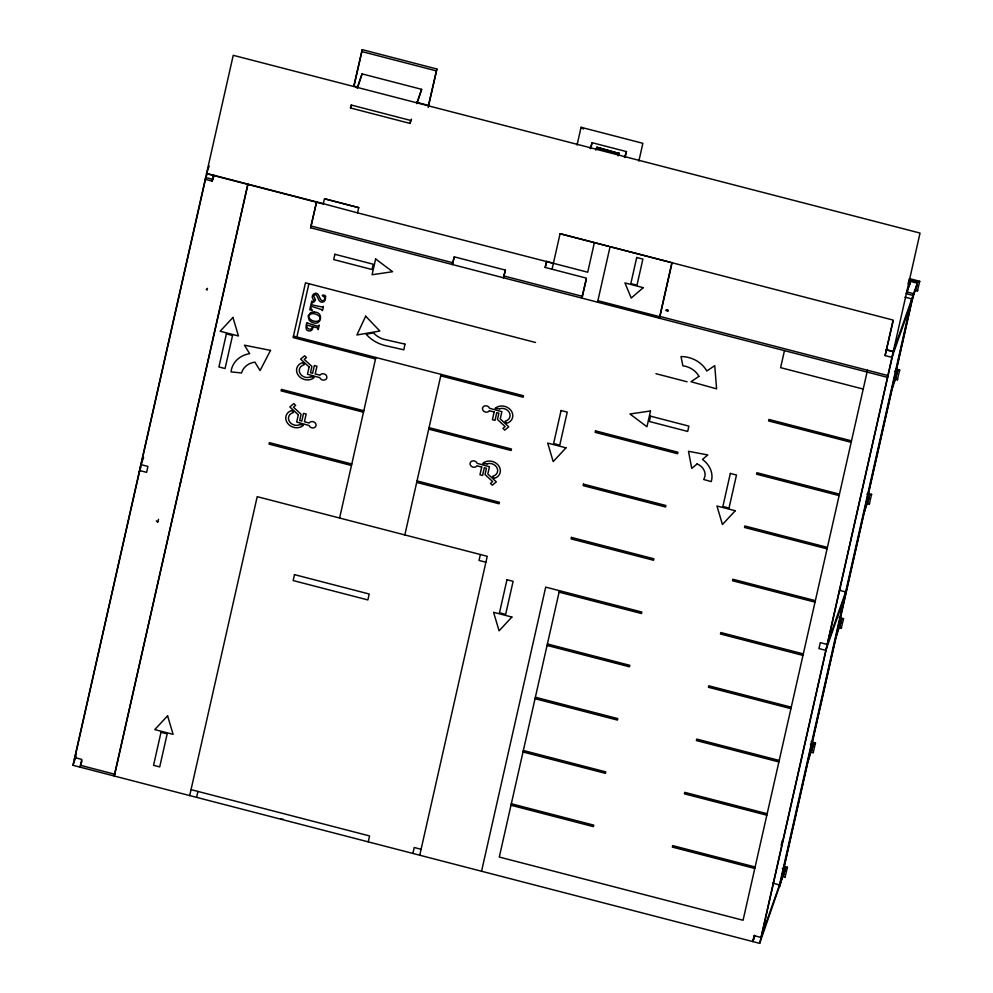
<?xml version="1.0" encoding="UTF-8"?>
<svg xmlns="http://www.w3.org/2000/svg" width="993" height="993" viewBox="0 0 993 993"><rect width="100%" height="100%" fill="white"/><g stroke="black" fill="none" stroke-linecap="round" stroke-linejoin="round"><path stroke-width="1.49" d="M907.503 291.272L907.863 289.621M909.687 284.581L909.315 285.388M72.961 765.305L233.231 55.31L920.039 233.07L759.67 943.35L72.961 765.305L76.051 756.554M207.425 173.216L205.266 179.311L212.142 181.098L213.371 175.476M213.756 174.905L212.75 179.348L205.886 177.561L74.922 757.634L81.786 759.409L80.445 765.33L114.778 774.23L247.741 185.343M207.127 290.093L206.234 289.373L207.525 288.367M247.816 184.077L114.17 775.98L114.778 774.23M671.876 262.711L659.352 318.194L659.96 316.444L888.077 375.59L887.457 377.34L310.635 227.782L316.482 201.889L206.606 173.403M310.635 227.782L316.767 201.579M189.7 795.567L257.199 496.661L487.24 556.303L419.754 855.221M209.175 166.104L206.507 173.688L323.246 203.962L324.45 198.761L358.758 207.649L325.952 199.146M296.882 336.999L308.91 283.725M428.206 107.48L436.895 69.001L362.246 49.65L353.806 86.031L358.274 87.185M354.228 85.162L362.246 49.65M350.467 107.964L351.137 105.01L410.68 120.451L410.01 123.405L350.467 107.964L351.46 105.134M196.577 797.354L197.905 791.433M416.986 103.607L421.64 89.333L362.097 73.892L357.443 88.166M553.386 263.306L357.542 212.85L358.758 207.649M436.895 69.001L428.442 105.382L416.489 102.279M339.594 518.023L375.851 357.468M454.285 256.852L452.336 264.523L454.285 256.852L505.4 270.108L503.439 277.767L505.4 270.108M404.834 534.942L441.078 374.386M368.242 841.865L369.582 835.945L191.041 789.646M412.877 853.434L414.218 847.513L421.082 849.3M480.376 554.528L479.036 560.449L485.9 562.224M586.366 279.232L581.873 298.111L586.391 278.127L545.182 267.452L546.522 261.531L587.719 272.219L594.311 242.913M546.808 261.258L545.182 267.452M577.057 145.052L581.066 127.29L642.868 143.315L638.859 161.077M552.058 269.227L560.077 233.715L608.647 246.314M590.785 148.615L592.126 142.694L626.459 151.594L625.131 157.515M596.83 147.212L619.036 153.493L596.83 147.212L595.812 150.08M617.137 153.381L598.171 148.466L617.212 153.406M597.55 302.17L610.074 246.686L670.399 262.326M481.555 871.246L545.703 587.124L641.838 612.048L641.503 613.537L559.096 592.163M559.431 590.686L499.293 857.046L743.074 920.25L867.472 370.252M659.96 316.444L672.149 262.45M784.458 350.628L780.61 367.646L863.016 389.02M910.457 304.851L891.975 357.368L885.098 355.581L893.117 320.069L560.077 233.715M753.414 939.825L754.419 935.381M893.067 321.273L885.098 355.581M781.156 845.366L782.174 840.835M908.099 283.911L908.769 280.957M761.619 935.679L892.583 355.618M909.811 284.358L910.482 281.391L917.346 283.179L916.005 289.1M779.393 887.332L913.026 295.43L906.162 293.655L910.482 281.391M780.001 885.582L913.647 293.68L906.783 291.905M783.7 875.081L785.041 869.16L782.298 868.453M811.765 750.782L813.106 744.862L810.362 744.154M839.83 626.484L841.17 620.563L837.471 631.064M867.894 502.185L869.235 496.264L865.536 506.765M897.66 378.929L897.349 379.81L895.636 379.363L897.3 371.965L894.556 371.245M784.681 871.246L759.67 943.35M813.081 745.47L808.066 761.283M840.81 622.648L836.131 636.985M868.875 498.349L864.195 512.686M917.321 283.787L911.698 301.351M782.149 876.248L785.091 877.005L787.399 867.249L784.458 866.492M810.214 751.949L813.155 752.706L815.464 742.95L811.045 741.808M838.278 627.638L841.22 628.408L843.529 618.651L839.11 617.509M866.343 503.339L869.285 504.109L871.593 494.353L868.652 493.595M897.349 379.81L899.658 370.054L896.716 369.284M914.454 290.254L917.395 291.023L919.704 281.267L909.402 278.599L909.104 279.467L919.394 282.149L919.704 281.267M909.091 286.282L909.054 287.014M212.142 181.098L213.78 176.444M140.46 466.387L143.625 457.388M139.119 472.308L140.758 467.653M156.298 520.866L157.577 522.107L158.557 519.314M74.301 759.384L75.94 754.73M79.837 767.08L81.985 760.986M180.378 482.747L180.987 480.997M357.108 88.029L362.097 73.892M357.542 212.85L317.847 202.237M416.663 103.471L421.64 89.333M410.01 123.405L411.512 119.16M590.09 148.466L592.126 142.694M618.13 155.876L619.148 152.996M624.436 157.353L626.459 151.594M887.059 347.91L886.339 349.958L893.203 351.733L917.656 282.297M917.395 291.023L917.706 290.142M893.601 382.466L897.3 371.965M892.26 388.387L896.269 377.005M895.636 379.363L895.934 378.482M899.658 370.054L899.348 370.923L896.406 370.166M871.593 494.353L871.283 495.234L866.877 494.08M869.285 504.109L869.595 503.228M844.311 597.848L825.816 650.353L818.952 648.578L820.292 642.657L827.157 644.432L845.651 591.927L840.152 590.5M843.529 618.651L843.218 619.533L840.277 618.763M841.22 628.408L841.53 627.526M809.407 755.363L813.416 743.993M815.464 742.95L815.154 743.831L812.212 743.062M813.155 752.706L813.466 751.838M754.941 935.468L752.793 941.575L754.134 935.654L760.998 937.429L785.351 868.292M787.399 867.249L787.089 868.13L784.147 867.361M785.091 877.005L785.401 876.136M157.577 522.107L158.309 521.387M666.675 309.853L665.943 310.573M280.696 819.163L283.303 819.237M314.21 312.1C324.45 311.864 321.198 327.169 311.988 322.204A6.243 5.325 19.4 0 1 309.096 319.969L308.103 315.96L310.486 312.832A6.181 5.275 19.4 0 1 314.21 312.1M361.601 51.499L436.237 70.851M904.933 297.155L911.797 298.93L779.493 884.912L772.628 883.137M886.439 349.66L893.303 351.448M666.34 309.766L667.594 310.089L667.668 311.032L668.339 310.288M667.941 311.094L666.688 310.772L666.613 309.841M311.243 226.032L452.945 262.773M504.059 276.017L582.494 296.361M597.873 300.693L659.687 316.717M535.512 342.473L305.472 282.831L293.109 337.583L375.515 358.945M655.939 373.703L687.094 381.784M851.324 440.805L768.917 419.443L768.582 420.92L850.989 442.282M293.444 336.106L523.485 395.748L523.15 397.225L440.755 375.863M839.296 494.08L756.889 472.718L756.554 474.195L838.961 495.557M363.823 410.742L281.416 389.38L281.081 390.857L363.488 412.219M429.05 427.66L511.457 449.022L511.122 450.499L428.728 429.137M827.268 547.354L744.862 525.98L744.527 527.469L826.933 548.831M351.795 464.016L269.388 442.642L269.053 444.132L351.46 465.494M417.023 480.922L499.429 502.297L499.094 503.774L416.7 482.412M815.241 600.628L732.834 579.254L732.499 580.731L814.905 602.106M141.068 464.637L147.932 466.425L146.604 472.345L139.74 470.558M803.213 653.89L720.806 632.529L720.471 634.006L802.878 655.38M547.404 643.96L629.81 665.322L629.475 666.8L547.069 645.438M791.185 707.165L708.779 685.803L708.443 687.28L790.85 708.642M535.376 697.235L617.783 718.597L617.447 720.074L535.041 698.712M779.157 760.439L696.751 739.077L696.416 740.555L778.822 761.916M523.348 750.497L605.755 771.871L605.42 773.348L523.013 751.986M767.13 813.714L684.723 792.34L684.388 793.817L766.795 815.191M511.321 803.771L593.727 825.133L593.392 826.623L510.985 805.249M755.102 866.976L672.695 845.614L672.36 847.091L754.767 868.465M581.066 127.29L583.549 129.016M312.857 326.623C313.316 329.08 311.219 331.786 308.612 330.83C303.87 331.017 307.098 320.267 307.271 322.986L317.599 326.238L319.237 325.121L318.219 329.614L317.326 327.839L312.857 326.623M312.336 326.498L311.876 328.522C309.878 330.582 305.335 327.901 307.259 325.183L312.336 326.498M322.253 309.766C321.993 313.714 324.351 303.411 322.824 307.135L311.715 304.839C310.846 301.127 318.12 302.157 311.74 301.127L309.804 309.704C315.886 311.939 308.997 309.171 311.38 306.328L322.253 309.766M313.391 295.889C319.994 305.819 307.855 297.925 314.123 293.729C320.255 290.515 318.84 303.709 324.289 300.072A3.873 3.302 19.4 0 0 324.202 296.857C318.418 294.052 327.901 294.698 325.307 297.627C325.828 299.588 324.649 301.946 322.502 302.133C317.177 303.399 318.07 290.676 313.391 295.889M320.317 318.281C319.336 323.792 309.481 321.198 308.711 316.705C309.679 311.243 319.461 313.862 320.317 318.281M404.908 344.099L403.866 349.821L384.713 345.477A33.005 28.139 19.4 0 1 367.05 335.224L366.144 334.231L373.505 332.878A19.401 16.533 19.4 0 0 385.756 339.743L404.908 344.099M226.379 333.896L218.919 366.951L225.063 368.54L232.536 335.497L226.379 333.896M161.015 732.263L153.555 765.305L159.712 766.906L167.172 733.852L161.015 732.263M298.31 414.789L296.671 422.05L309.022 425.476A3.674 3.14 19.4 0 0 314.21 427.685A3.674 3.14 19.4 0 0 315.265 422.981A3.674 3.14 19.4 0 0 309.717 422.41L309.233 423.006L304.417 421.752L306.167 414.031L303.56 413.349L301.81 421.082L299.687 420.536L301.115 414.255L293.456 407.18L295.678 405.33L293.804 403.605L289.819 406.931L298.31 414.789M309.108 366.976L307.47 374.237L319.82 377.663A3.674 3.14 19.4 0 0 324.996 379.872A3.674 3.14 19.4 0 0 326.064 375.168A3.674 3.14 19.4 0 0 320.516 374.597L320.031 375.193L315.215 373.939L316.966 366.206L314.347 365.536L312.609 373.269L310.486 372.71L311.901 366.442L304.255 359.367L306.465 357.517L304.603 355.792L300.618 359.118L309.108 366.976M334.889 254.282L333.698 259.583L372.04 269.525L373.231 264.225L334.889 254.282M294.487 574.637L293.146 580.557L367.857 599.933L369.197 594.013L294.487 574.637M375.639 258.962L372.077 274.751L392.595 271.71L375.639 258.962M481.704 467.045L479.967 474.778L482.573 475.448L484.323 467.715L486.433 468.274L485.018 474.542L492.665 481.617L490.455 483.467L492.317 485.192L496.314 481.866L487.811 474.009L489.462 466.747L477.112 463.321A3.674 3.14 19.4 0 0 471.923 461.112A3.674 3.14 19.4 0 0 470.868 465.816A3.674 3.14 19.4 0 0 476.417 466.387L476.888 465.791L481.704 467.045M494.142 411.971L492.404 419.691L495.01 420.374L496.748 412.641L498.871 413.187L497.456 419.468L505.102 426.543L502.892 428.393L504.754 430.118L508.739 426.791L500.249 418.934L501.887 411.673L489.537 408.247A3.674 3.14 19.4 0 0 484.361 406.038A3.674 3.14 19.4 0 0 483.293 410.742A3.674 3.14 19.4 0 0 488.854 411.313L489.326 410.717L494.142 411.971M506.964 579.738L499.491 612.78L505.648 614.382L513.108 581.327L506.964 579.738M561.082 410.519L553.61 443.573L559.767 445.162L567.226 412.12L561.082 410.519M571.459 537.412L571.124 538.901L653.531 560.263L653.866 558.786L571.459 537.412M583.487 484.15L583.152 485.627L665.558 506.989L665.893 505.511L583.487 484.15M595.515 430.875L595.179 432.352L677.586 453.714L677.921 452.237L595.515 430.875M636.724 257.497L630.828 283.613L636.985 285.202L642.881 259.099L636.724 257.497M650.502 410.965L646.94 426.754L629.984 414.007L650.502 410.965M650.539 416.179L649.348 421.491L687.69 431.434L688.881 426.121L650.539 416.179M730.339 473.425L722.879 506.48L729.023 508.068L736.483 475.026L730.339 473.425M365.672 316.171L356.909 334.964L379.847 331.029L365.672 316.171M270.53 350.405L260.079 370.575L254.878 362.11A19.016 16.211 19.4 0 0 241.535 372.971L231.034 371.891A26.401 22.516 19.4 0 1 249.665 353.645L244.452 345.179L270.53 350.405M232.958 317.462L220.148 331.24L238.457 335.982L232.958 317.462M167.594 715.816L154.784 729.594L173.105 734.348L167.594 715.816M565.998 447.831L553.2 461.608L547.689 443.077L565.998 447.831M511.879 617.05L499.082 630.828L493.571 612.296L511.879 617.05M735.254 510.737L722.457 524.515L716.946 505.996L735.254 510.737M643.253 287.66L631.225 298.049L624.945 282.918L643.253 287.66M697.086 463.93L691.749 468.411L688.484 451.294L707.773 454.955L702.436 459.436A23.224 19.798 19.4 0 1 711.249 481.617L703.665 479.495A12.226 10.427 19.4 0 0 697.086 463.93M698.923 376.359L691.016 381.734L716.598 388.859L714.749 365.635L706.83 370.997A26.401 22.516 19.4 0 0 681.012 356.561L682.886 365.809A19.016 16.211 19.4 0 1 698.923 376.359M310.846 376.657L309.841 377.117A7.423 6.33 19.4 0 1 300.333 373.889A7.423 6.33 19.4 0 1 302.232 365.523L304.354 364.605L302.319 362.718A10.191 8.689 19.4 0 0 298.57 375.702A10.191 8.689 19.4 0 0 314.173 377.514L310.846 376.657M300.047 424.47L299.042 424.942A7.423 6.33 19.4 0 1 289.534 421.702A7.423 6.33 19.4 0 1 291.433 413.336L293.556 412.418L291.52 410.531A10.191 8.689 19.4 0 0 287.771 423.514A10.191 8.689 19.4 0 0 303.374 425.327L300.047 424.47M499.529 408.781L495.197 408.396A10.191 8.689 19.4 0 1 510.787 410.208A10.191 8.689 19.4 0 1 507.038 423.192L505.003 421.305L507.138 420.387A7.423 6.33 19.4 0 0 509.024 412.021A7.423 6.33 19.4 0 0 499.529 408.781M487.091 463.868L482.759 463.47A10.191 8.689 19.4 0 1 498.349 465.283A10.191 8.689 19.4 0 1 494.613 478.266L492.565 476.379L494.7 475.461A7.423 6.33 19.4 0 0 496.599 467.095A7.423 6.33 19.4 0 0 487.091 463.868"/></g></svg>
